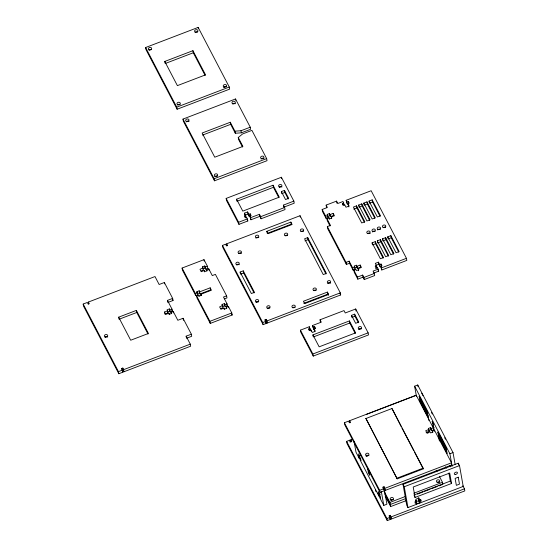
<?xml version="1.0" encoding="UTF-8"?>
<svg xmlns="http://www.w3.org/2000/svg" width="548" height="548" viewBox="0 0 548 548"><rect width="100%" height="100%" fill="white"/><g stroke="black" fill="none" stroke-linecap="round" stroke-linejoin="round"><path stroke-width="0.82" d="M238.257 137.514L242.641 133.931L251.922 130.376L266.657 158.605L267.034 160.687L214.487 180.813L183.347 121.17L182.977 119.087L235.524 98.969L250.258 127.198L250.628 129.28L241.353 132.835L235.311 133.239L230.66 124.334L230.29 122.245L202.137 133.027L214.761 157.201L242.908 146.419L238.257 137.514L238.633 139.603L242.504 147.022M199.746 291.824L210.172 287.83L210.542 289.913L200.116 293.906L199.205 290.789L196.91 291.666L197.821 294.783L195.739 295.584L182.45 270.137L182.08 268.054L203.972 259.67L207.384 266.198L207.754 268.287L205.658 269.089L204.746 265.972L202.452 266.849L202.993 267.883L199.999 269.301L201.246 271.685L204.37 270.493L204.911 271.527L207.206 270.644L206.665 269.609L208.747 268.815L212.281 275.576L215.405 274.377L226.619 295.845L226.988 297.927L224.639 298.831M201.116 271.034L203.363 269.965L202.993 267.883M226.619 295.845L223.488 297.043L227.016 303.804L227.386 305.887L225.29 306.688L224.379 303.571L222.084 304.448L222.625 305.483L219.632 306.907L220.878 309.291L224.002 308.092L224.543 309.127L226.838 308.25L226.297 307.216L228.386 306.414L231.79 312.949L232.167 315.031L210.268 323.416L196.985 297.968L196.616 295.886L198.698 295.084L199.239 296.119L201.534 295.242L200.993 294.208L211.418 290.214L210.172 287.83M220.748 308.634L222.995 307.572L222.625 305.483M145.61 47.518L198.157 27.4L229.29 87.036L229.667 89.125L177.12 109.244L145.98 49.601L145.61 47.518L176.751 107.155L177.12 109.244M164.77 61.458L192.923 50.683L205.541 74.857L177.394 85.632L164.77 61.458L165.017 62.849M165.14 63.547L193.293 52.766L192.923 50.683M176.751 107.155L229.29 87.036M202.507 135.109L230.66 124.334M230.29 122.245L234.934 131.157L240.983 130.746L250.258 127.198M214.487 180.813L214.117 178.723L266.657 158.605M248.847 214.343L250.203 213.823L250.58 215.905L249.224 216.426L248.847 214.343L247.607 211.953L244.477 213.151L245.723 215.542L244.367 216.056L245.278 217.809L246.634 217.289L247.84 220.96L238.976 224.358L226.523 200.5L226.146 198.417L281.405 177.257L293.858 201.116L294.228 203.198L283.802 207.192L283.432 205.11L293.858 201.116M236.565 199.198L273.055 185.224L279.281 197.157L242.791 211.124L236.565 199.198L236.811 200.589M236.935 201.287L273.425 187.313L273.055 185.224M281.377 191.581L284.501 190.382L288.659 198.335L285.529 199.534L281.377 191.581L281.624 192.971M281.747 193.67L284.878 192.471L284.501 190.382M247.607 211.953L247.977 214.042L244.846 215.241L244.477 213.151M250.963 219.769L250.594 217.679L259.457 214.289L259.827 216.371L250.963 219.769L249.765 216.09L251.121 215.57L250.203 213.823M238.976 224.358L238.606 222.269L247.463 218.878M284.679 207.493L285.049 209.576L261.074 218.762L260.704 216.672L284.679 207.493L283.432 205.11M326.498 207.192L326.129 205.103L336.554 201.116L337.794 203.5L343.007 201.5L344.213 205.178M265.04 319.765L266.246 323.443L263.115 324.642L222.844 247.504L222.467 245.422L225.598 244.223L226.427 245.812L227.468 245.415L226.639 243.826L300.037 215.72L340.308 292.858L340.685 294.94L267.287 323.046L266.081 319.368L265.04 319.765L265.287 321.155M330.067 214.569L333.191 213.371L333.568 215.453L330.437 216.652L329.526 213.535L327.231 214.412L328.142 217.529L326.06 218.33L322.532 211.569L322.156 209.487L327.368 207.493L326.129 205.103M346.137 200.308L347.336 203.979L346.137 200.308L371.16 190.725L406.452 258.314L406.822 260.403L381.798 269.979L380.6 266.307L381.956 265.787L381.038 264.04L379.682 264.554L380.059 266.643L381.408 266.123L381.038 264.04M266.876 231.283L290.858 222.098L292.105 224.488L268.123 233.667L266.876 231.283L267.253 233.366M342.733 205L342.486 203.609L343.843 203.096M346.966 201.897L348.323 201.376L349.234 203.123L347.884 203.644L348.877 206.925M268.047 233.058L291.228 224.187L290.858 222.098M171.428 313.723L171.182 312.333L173.264 311.538L177.833 320.279L183.046 318.285L191.348 334.191L186.135 336.184L190.286 344.137L190.656 346.22L124.04 371.729L122.834 368.057L121.793 368.455L122.999 372.133L118.827 373.729L83.536 306.133L83.166 304.051L87.338 302.455L88.166 304.044L89.208 303.647L88.379 302.058L154.995 276.548L159.146 284.501L164.359 282.501L172.668 298.407L173.038 300.489L167.825 302.489M326.06 218.33L325.69 216.248L327.773 215.446M329.526 213.535L329.896 215.617L327.601 216.501L327.231 214.412M356.543 205.863L353.419 207.062L361.721 222.961L364.852 221.769L356.543 205.863L356.919 207.945L364.427 222.337M358.632 205.062L361.755 203.863L370.064 219.769L366.934 220.967L358.632 205.062L358.878 206.452M363.845 203.068L366.968 201.87L375.277 217.775L372.147 218.974L363.845 203.068L364.215 205.151L367.345 203.952L366.968 201.87M369.057 201.068L372.181 199.876L380.49 215.775L377.36 216.974L369.057 201.068L369.304 202.459M330.047 225.975L327.307 220.714L326.93 218.631L329.019 217.83L329.56 218.864L331.855 217.988L331.314 216.953L334.438 215.754L333.191 213.371M353.789 209.144L356.919 207.945M359.002 207.151L362.132 205.952L361.755 203.863M369.427 203.157L372.558 201.959L372.181 199.876M205.288 267.006L207.384 266.198M202.822 268.931L205.116 268.054L204.746 265.972M346.391 264.458L346.021 262.369L349.144 261.17L349.514 263.259L346.391 264.458L327.704 228.674L327.334 226.584L330.465 225.392L326.93 218.631M307.702 237.592L304.578 238.791L323.258 274.575L326.389 273.377L307.702 237.592L308.079 239.681L325.978 273.973M304.948 240.88L308.079 239.681M118.663 317.176L136.39 310.387L148.426 333.451L130.705 340.233L118.663 317.176L118.909 318.566M240.127 272.055L243.257 270.856L254.471 292.331L251.34 293.529L240.127 272.055L240.38 273.445M167.702 301.79L167.455 300.4L172.668 298.407M119.032 319.258L136.76 312.476L136.39 310.387M240.504 274.144L243.627 272.945L243.257 270.856M195.739 295.584L195.369 293.495L197.451 292.701M199.205 290.789L199.575 292.872L197.287 293.749L196.91 291.666M167.455 300.4L172.017 309.147L172.394 311.237L170.305 312.031L169.394 308.914L167.099 309.791L168.01 312.908L164.886 314.107M164.763 313.415L164.51 312.024L167.64 310.826M169.935 309.949L172.017 309.147M169.394 308.914L169.764 310.997L167.469 311.881L168.01 312.908M171.182 312.333L171.723 313.367L169.428 314.244L168.887 313.209L165.756 314.408L164.51 312.024M372.099 242.839L375.229 241.647L383.531 257.546L380.401 258.745L372.099 242.839L372.469 244.929M377.312 240.846L380.442 239.647L388.744 255.553L385.614 256.752L377.312 240.846L377.558 242.237M382.525 238.853L385.655 237.654L393.957 253.56L390.827 254.751L382.525 238.853L382.894 240.935L386.025 239.736L385.655 237.654M387.737 236.852L390.868 235.661L399.17 251.559L396.04 252.758L387.737 236.852L387.984 238.243M373.257 244.627L375.599 243.73L375.229 241.647M377.682 242.928L380.812 241.737L380.442 239.647M388.107 238.942L391.238 237.743L390.868 235.661M224.92 304.606L227.016 303.804M224.379 303.571L224.749 305.654L222.454 306.538L222.084 304.448M210.268 323.416L209.898 321.327L231.79 312.949M354.467 267.493L354.22 266.102L356.515 265.225L357.426 268.342L360.55 267.143L360.18 265.061L357.056 266.253M354.762 267.136L355.131 269.219L353.049 270.02L352.672 267.931L354.762 267.136L354.22 266.102M354.59 268.184L356.885 267.308L356.515 265.225M357.823 279.165L357.447 277.076L362.66 275.082L363.036 277.165L357.823 279.165L354.289 272.404L353.919 270.315L356.008 269.52L356.543 270.554L358.837 269.678L358.296 268.643L361.427 267.445L360.18 265.061M379.682 264.554L378.442 262.17L375.312 263.369L376.558 265.753L376.928 267.835L375.572 268.356M375.681 265.451L378.812 264.252L378.442 262.17M186.505 338.274L191.718 336.273L191.348 334.191M376.558 265.753L375.202 266.273L376.113 268.02L377.469 267.506L378.675 271.178L373.462 273.171M378.298 269.095L373.085 271.089L374.332 273.473L374.702 275.562L364.276 279.549L363.036 277.165M381.798 269.979L381.429 267.897L406.452 258.314M364.276 279.549L363.906 277.466L374.332 273.473M118.827 373.729L118.457 371.64L122.622 370.044M123.67 369.647L190.286 344.137M327.396 292.077L303.414 301.256L304.661 303.647L328.636 294.461L327.396 292.077L328.389 295.351M303.784 303.345L327.766 294.16M263.115 324.642L262.745 322.553L265.869 321.361M267.287 323.046L266.917 320.957L340.308 292.858M266.458 321.45L265.41 321.854L266.246 323.443M320.409 321.861L320.032 319.772L344.014 310.593L345.261 312.976L355.686 308.99L368.14 332.841L368.509 334.931L313.257 356.084L300.797 332.232L300.427 330.143L309.291 326.752L310.49 330.423L309.942 329.369M313.62 329.232L313.251 327.142L314.607 326.622L314.977 328.711L313.62 329.232L312.415 325.553L321.279 322.162L320.032 319.772M309.01 330.252L308.764 328.862L310.12 328.341M314.607 326.622L315.518 328.375L314.162 328.896L315.408 331.28L312.278 332.478L311.031 330.088L309.682 330.608L308.764 328.862M351.508 315.36L354.631 314.162L358.782 322.114L355.659 323.313L351.508 315.36L351.754 316.751M351.878 317.443L355.001 316.244L354.631 314.162M312.922 334.903L349.412 320.929L355.638 332.855L319.148 346.829L312.922 334.903L313.292 336.986M314.086 336.684L349.782 323.019L349.412 320.929M313.257 356.084L312.887 354.001L368.14 332.841M416.466 396.608L414.61 386.182L417.734 384.991L453.025 452.58L455.107 464.252M451.881 464.896L385.258 490.405L384.059 486.727L383.018 487.131L384.216 490.803L380.045 492.399L344.761 424.81L344.384 422.727L348.555 421.124L349.384 422.72L350.432 422.316L349.597 420.727L416.22 395.218L433.242 427.824L433.612 429.906L431.529 430.707L430.618 427.591L428.324 428.468L428.57 429.858M366.468 414.377L416.199 395.334M365.927 418.508L391.991 408.527L423.131 468.163L423.255 468.862L397.19 478.842L365.927 418.508L397.19 478.842M462.882 485.788L464.464 488.816L464.834 490.898L391.436 519.004L390.238 515.326L389.196 515.73L390.395 519.401L387.272 520.6L346.994 443.469L346.624 441.38L349.754 440.188L350.583 441.777L351.624 441.373L350.795 439.784L352.391 439.174M354.104 441.572L355.981 452.114L359.392 458.642L358.604 456.21L360.166 455.614M428.324 428.468L428.865 429.502L425.734 430.694L426.981 433.084L430.105 431.886L430.646 432.92L432.941 432.043L432.399 431.009L434.489 430.207L451.511 462.813L384.888 488.316M431.529 430.707L431.153 428.618L433.242 427.824M430.988 429.673L428.694 430.55L429.235 431.584L426.104 432.783M368.708 469.814L369.667 475.219L368.427 472.835L369.989 472.232M452.127 466.286L449.901 453.778L453.025 452.58M397.067 478.144L423.131 468.163M380.045 492.399L379.675 490.316L383.847 488.72M358.604 456.21L358.618 453.867L360.776 459.375L360.755 461.258L379.024 496.248L378.236 493.81L379.798 493.214M415.644 501.016L416.823 504.194L407.965 507.585L406.719 505.201L403.006 484.35L458.258 463.197L459.505 465.581L463.218 486.432L419.953 502.995L418.46 499.221L419.953 502.995M378.771 494.844L380.339 494.248M407.965 507.585L404.253 486.74L459.505 465.581M406.595 500.475L390.669 506.571L389.929 502.406L405.054 496.611M413.815 493.262L442.476 482.288L439.318 476.246M378.236 493.81L378.25 491.467L380.408 496.974L380.387 498.858L383.799 505.393L386.922 504.194L384.326 489.597M413.822 495.056L450.312 481.089L448.88 473.068M405.424 498.701L390.299 504.489L384.785 493.919M417.37 494.125L422.94 491.994M424.536 491.385L430.105 489.248M431.701 488.638L437.27 486.508M438.866 485.898L442.846 484.37L442.476 482.288M415.069 497.447L451.552 483.473L449.696 473.047L413.206 487.021L415.069 497.447L414.446 496.248M419.706 501.605L421.063 501.084L420.789 499.557L419.432 500.077L419.062 497.995L415.932 499.187L416.302 501.276L414.952 501.797L415.22 503.324L416.576 502.804M387.272 520.6L386.895 518.518L390.025 517.319M391.067 516.922L464.464 488.816M372.558 201.959L380.065 216.35M391.238 237.743L398.752 252.128M367.345 203.952L374.853 218.344M386.025 239.736L393.539 254.128M362.132 205.952L369.64 220.337M380.812 241.737L388.327 256.122M375.599 243.73L383.114 258.122M347.884 203.644L349.124 206.027L346 207.226L344.754 204.842L343.397 205.363L342.486 203.609M380.6 266.307L381.429 267.897M378.812 264.252L380.059 266.643M376.305 266.643L376.928 267.835M377.839 269.589L378.675 271.178M362.66 275.082L363.906 277.466M329.896 215.617L330.437 216.652M356.885 267.308L357.426 268.342M421.72 393.217L422.967 395.608M431.516 412.534L432.304 414.048M444.661 437.715L445.456 439.229M414.61 386.182L449.901 453.778M322.156 209.487L325.69 216.248M349.144 261.17L352.672 267.931M353.919 270.315L357.447 277.076M349.514 263.259L353.049 270.02M327.334 226.584L346.021 262.369M430.618 427.591L431.153 428.618M450.196 465.327L450.812 466.519M427.159 431.749L427.947 433.249M445.469 466.807L446.243 468.3M448.983 473.541L449.764 475.041M450.312 481.089L451.552 483.473M436.167 470.205L436.955 471.718M355.001 316.244L358.399 322.751M339.89 293.427L340.685 294.94M284.878 192.471L288.275 198.979M349.782 323.019L355.234 333.451M401.177 426.584L391.991 408.527M401.965 428.091L413.795 450.744M414.583 452.251L423.255 468.862M273.425 187.313L278.877 197.746M193.293 52.766L205.123 75.432M420.124 499.297L421.063 501.084M418.186 497.694L419.432 500.077M415.685 500.084L416.302 501.276M415.583 501.81L416.823 504.194M403.006 484.35L404.253 486.74M259.457 214.289L260.704 216.672M259.827 216.371L261.074 218.762M312.415 325.553L313.251 327.142M249.765 216.09L250.594 217.679M247.977 214.042L249.224 216.426M245.161 215.837L246.093 217.625L245.723 215.542M247.285 219.906L247.84 220.96M385.258 490.405L384.059 486.727M366.276 455.032L367.057 456.525M300.427 330.143L312.887 354.001M384.408 491.837L389.929 502.406M385.155 496.009L390.669 506.571M344.384 422.727L379.675 490.316M226.146 198.417L238.606 222.269M182.977 119.087L214.117 178.723M391.436 519.004L390.238 515.326M389.84 518.34L390.395 519.401M346.624 441.38L386.895 518.518M243.627 272.945L254.066 292.933M266.081 319.368L266.917 320.957M222.467 245.422L262.745 322.553M226.605 304.387L227.386 305.887M231.407 313.579L232.167 315.031M205.116 268.054L205.658 269.089M224.749 305.654L225.29 306.688M199.575 292.872L200.116 293.906M182.08 268.054L195.369 293.495M196.616 295.886L209.898 321.327M172.243 298.975L173.038 300.489M171.627 309.778L172.394 311.237M169.764 310.997L170.305 312.031M136.76 312.476L148.022 334.047M124.04 371.729L122.834 368.057M122.444 371.071L122.999 372.133M83.166 304.051L118.457 371.64M434.235 431.098L433.475 428.474L434.605 430.94M458.258 463.197L458.56 464.862M450.004 465.423L450.25 466.814M439.051 438.955L439.428 441.037M432.399 431.009L432.646 432.399M428.673 419.076L428.92 420.467M428.865 429.502L429.235 431.584M417.734 384.991L418.035 386.655M348.323 201.376L348.692 203.459M358.296 268.643L358.673 270.726M336.554 201.116L336.924 203.198M355.686 308.99L356.056 311.072M389.196 515.73L389.566 517.812M383.018 487.131L383.388 489.213M381.34 491.604L383.799 505.393M331.314 216.953L331.561 218.344M329.019 217.83L329.266 219.221M375.496 489.487L375.866 491.57M367.461 467.43L368.427 472.835M349.597 420.727L349.973 422.816M350.795 439.784L351.165 441.873M349.754 440.188L350.124 442.27M300.037 215.72L300.283 217.111M314.162 328.896L314.531 330.978M311.031 330.088L311.285 331.478M309.291 326.752L309.538 328.142M281.405 177.257L281.651 178.648M235.524 98.969L235.77 100.359M240.983 130.746L241.353 132.835M234.934 131.157L235.311 133.239M198.157 27.4L198.403 28.791M226.639 243.826L227.009 245.908M228.386 306.414L228.632 307.805M226.297 307.216L226.543 308.606M224.002 308.092L224.248 309.483M208.747 268.815L209 270.205M206.665 269.609L206.911 271M203.972 259.67L204.219 261.06M204.37 270.493L204.616 271.883M202.452 266.849L202.698 268.239M200.993 294.208L201.239 295.598M198.698 295.084L198.945 296.475M183.046 318.285L183.416 320.368M186.135 336.184L186.382 337.575M173.264 311.538L173.511 312.922M164.359 282.501L164.606 283.891M168.887 313.209L169.133 314.6M121.793 368.455L122.04 369.845M88.379 302.058L88.749 304.14M437.153 482.452A1.692 1.322 -10.1 0 1 439.818 482.295M390.861 500.173A1.692 1.322 -10.1 0 1 393.224 499.79M149.029 50.06A1.692 1.322 -10.1 0 1 151.399 49.676M195.095 32.647A1.692 1.322 -10.1 0 1 197.684 31.955M223.742 87.516A1.692 1.322 -10.1 0 1 226.331 86.824M177.682 104.928A1.692 1.322 -10.1 0 1 180.045 104.545M186.176 121.937A1.692 1.322 -10.1 0 1 189.067 121.471M232.688 103.901A1.692 1.322 -10.1 0 1 235.359 103.75M261.108 159.084A1.692 1.322 -10.1 0 1 264.006 158.612M214.823 176.805A1.692 1.322 -10.1 0 1 217.412 176.114M105.072 337.205A1.692 1.322 -10.1 0 1 107.744 337.047M372.51 231.975A1.692 1.322 -10.1 0 1 375.099 231.277M367.523 233.654A1.692 1.322 -10.1 0 1 370.195 233.503M377.723 229.975A1.692 1.322 -10.1 0 1 380.312 229.283M383.162 227.667A1.692 1.322 -10.1 0 1 385.525 227.283M279.295 187.169A1.692 1.322 -10.1 0 1 281.96 187.012M358.741 329.547A1.692 1.322 -10.1 0 1 361.331 328.848M236.592 264.855A1.692 1.322 -10.1 0 1 239.264 264.705M301.037 231.592A1.692 1.322 -10.1 0 1 303.4 231.215M256.108 302.229A1.692 1.322 -10.1 0 1 258.471 301.852M327.8 283.597A1.692 1.322 -10.1 0 1 330.697 283.124M292.659 307.791A1.692 1.322 -10.1 0 1 295.023 307.414M255.902 238.133A1.692 1.322 -10.1 0 1 258.793 237.668M238.805 253.519A1.692 1.322 -10.1 0 1 241.469 253.361M285.09 235.791A1.692 1.322 -10.1 0 1 287.453 235.407M267.225 308.695A1.692 1.322 -10.1 0 1 269.815 308.003M313.737 290.659A1.692 1.322 -10.1 0 1 316.1 290.276M361.029 460.731A1.692 1.322 -10.1 0 1 360.687 458.471M380.038 498.502A1.692 1.322 -10.1 0 1 380.572 497.927M416.816 503.756A1.692 1.322 -10.1 0 1 419.179 503.372M380.545 498.105A1.692 1.322 -10.1 0 1 379.887 496.104M416.103 502.324A1.692 1.322 -10.1 0 1 418.562 501.18A1.692 1.322 -10.1 0 1 418.884 503.317A1.692 1.322 -10.1 0 1 416.199 503.002M366.071 456.189A1.692 1.322 -10.1 0 1 368.962 455.724M432.18 421.556L433.386 424.686L432.18 421.556M432.797 425.029L434.002 428.166L432.858 425.001M458.238 477.205L455.107 478.404L456.347 485.35L459.471 484.151L458.238 477.205M427.433 412.123L419.131 396.225L419.501 398.307L427.81 414.213L427.433 412.123M446.12 447.908L437.818 432.009L438.188 434.091L446.49 449.997L446.12 447.908M428.057 415.603L419.754 399.698L420.124 401.78L428.426 417.686L428.057 415.603M446.736 451.388L438.434 435.482L438.804 437.564L447.106 453.47L446.736 451.388M391.149 500.091A1.692 1.322 -10.1 0 0 393.485 498.55A1.692 1.322 -10.1 0 0 390.806 497.824A1.692 1.322 -10.1 0 0 391.149 500.091M437.434 482.363A1.692 1.322 -10.1 0 0 439.77 480.829A1.692 1.322 -10.1 0 0 437.092 480.103A1.692 1.322 -10.1 0 0 437.434 482.363M149.316 49.971A1.692 1.322 -10.1 0 0 151.652 48.436A1.692 1.322 -10.1 0 0 148.974 47.71A1.692 1.322 -10.1 0 0 149.316 49.971M195.609 32.25A1.692 1.322 -10.1 0 0 197.944 30.715A1.692 1.322 -10.1 0 0 195.266 29.989A1.692 1.322 -10.1 0 0 195.609 32.25M177.963 104.839A1.692 1.322 -10.1 0 0 180.299 103.305A1.692 1.322 -10.1 0 0 177.621 102.579A1.692 1.322 -10.1 0 0 177.963 104.839M224.255 87.118A1.692 1.322 -10.1 0 0 226.591 85.584A1.692 1.322 -10.1 0 0 223.913 84.851A1.692 1.322 -10.1 0 0 224.255 87.118M186.683 121.54A1.692 1.322 -10.1 0 0 189.019 120.005A1.692 1.322 -10.1 0 0 186.341 119.279A1.692 1.322 -10.1 0 0 186.683 121.54M232.975 103.819A1.692 1.322 -10.1 0 0 235.311 102.277A1.692 1.322 -10.1 0 0 232.633 101.551A1.692 1.322 -10.1 0 0 232.975 103.819M215.33 176.408A1.692 1.322 -10.1 0 0 217.666 174.874A1.692 1.322 -10.1 0 0 214.987 174.141A1.692 1.322 -10.1 0 0 215.33 176.408M261.622 158.687A1.692 1.322 -10.1 0 0 263.958 157.146A1.692 1.322 -10.1 0 0 261.28 156.42A1.692 1.322 -10.1 0 0 261.622 158.687M105.36 337.116A1.692 1.322 -10.1 0 0 107.696 335.582A1.692 1.322 -10.1 0 0 105.017 334.855A1.692 1.322 -10.1 0 0 105.36 337.116M373.024 231.578A1.692 1.322 -10.1 0 0 375.359 230.037A1.692 1.322 -10.1 0 0 372.681 229.311A1.692 1.322 -10.1 0 0 373.024 231.578M367.811 233.571A1.692 1.322 -10.1 0 0 370.147 232.037A1.692 1.322 -10.1 0 0 367.468 231.304A1.692 1.322 -10.1 0 0 367.811 233.571M378.236 229.578A1.692 1.322 -10.1 0 0 380.572 228.043A1.692 1.322 -10.1 0 0 377.894 227.317A1.692 1.322 -10.1 0 0 378.236 229.578M383.449 227.584A1.692 1.322 -10.1 0 0 385.785 226.043A1.692 1.322 -10.1 0 0 383.107 225.317A1.692 1.322 -10.1 0 0 383.449 227.584M279.576 187.08A1.692 1.322 -10.1 0 0 281.912 185.546A1.692 1.322 -10.1 0 0 279.233 184.82A1.692 1.322 -10.1 0 0 279.576 187.08M359.255 329.149A1.692 1.322 -10.1 0 0 361.591 327.608A1.692 1.322 -10.1 0 0 358.913 326.882A1.692 1.322 -10.1 0 0 359.255 329.149M256.389 302.147A1.692 1.322 -10.1 0 0 258.725 300.612A1.692 1.322 -10.1 0 0 256.046 299.879A1.692 1.322 -10.1 0 0 256.389 302.147M236.873 264.773A1.692 1.322 -10.1 0 0 239.216 263.239A1.692 1.322 -10.1 0 0 236.537 262.506A1.692 1.322 -10.1 0 0 236.873 264.773M301.325 231.509A1.692 1.322 -10.1 0 0 303.661 229.975A1.692 1.322 -10.1 0 0 300.982 229.242A1.692 1.322 -10.1 0 0 301.325 231.509M256.409 237.736A1.692 1.322 -10.1 0 0 258.745 236.195A1.692 1.322 -10.1 0 0 256.067 235.469A1.692 1.322 -10.1 0 0 256.409 237.736M328.307 283.193A1.692 1.322 -10.1 0 0 330.65 281.658A1.692 1.322 -10.1 0 0 327.971 280.932A1.692 1.322 -10.1 0 0 328.307 283.193M292.947 307.709A1.692 1.322 -10.1 0 0 295.283 306.174A1.692 1.322 -10.1 0 0 292.605 305.448A1.692 1.322 -10.1 0 0 292.947 307.709M239.086 253.429A1.692 1.322 -10.1 0 0 241.421 251.895A1.692 1.322 -10.1 0 0 238.743 251.169A1.692 1.322 -10.1 0 0 239.086 253.429M285.378 235.709A1.692 1.322 -10.1 0 0 287.714 234.167A1.692 1.322 -10.1 0 0 285.035 233.441A1.692 1.322 -10.1 0 0 285.378 235.709M267.732 308.298A1.692 1.322 -10.1 0 0 270.068 306.764A1.692 1.322 -10.1 0 0 267.39 306.037A1.692 1.322 -10.1 0 0 267.732 308.298M314.025 290.577A1.692 1.322 -10.1 0 0 316.36 289.036A1.692 1.322 -10.1 0 0 313.682 288.31A1.692 1.322 -10.1 0 0 314.025 290.577M455.244 474.486A1.692 1.028 -27.6 0 0 457.429 472.684A1.692 1.028 -27.6 0 0 454.922 472.684A1.692 1.028 -27.6 0 0 455.244 474.486M366.578 455.792A1.692 1.322 -10.1 0 0 368.914 454.251A1.692 1.322 -10.1 0 0 366.235 453.525A1.692 1.322 -10.1 0 0 366.578 455.792"/></g></svg>
